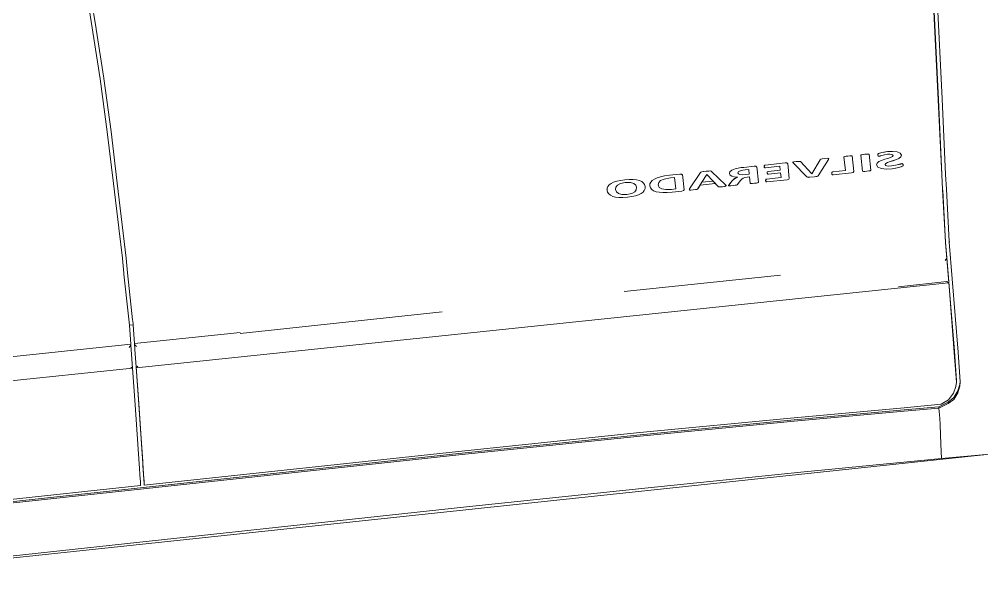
# Model space of a CAD drawing. Header units: millimetres. Extents: x 1010 to 1494, y -119 to 564.
# Drawn here: x 1393.437 to 1394.74, y 475.312 to 476.058 of the extents above; entities that cross this region are included whole.
import ezdxf

# ---------------------------------------------------------------- set-up
doc = ezdxf.new("R2010")
doc.units = ezdxf.units.MM
doc.layers.get('0').update_dxf_attribs({"lineweight": 9})
doc.layers.add('Edges', color=7, linetype='Continuous', lineweight=9)

# ---------------------------------------------------------------- blocks, each defined once
blk = doc.blocks.new('rs')
at = {"layer": 'Edges'}
for p, q in [((-37.84, 13.747), (-37.709, 16.341)), ((-37.47, 16.376), (-37.759, 10.568)), ((-37.84, 13.726), (-37.997, 10.567)), ((-37.84, 13.747), (-37.84, 13.726)), ((-37.997, 10.56), (-38.086, 7.144)), ((-37.997, 10.56), (-37.997, 10.567)), ((-37.847, 7.15), (-37.759, 10.568)), ((-90.992, 3.554), (-91.363, 10.028)), ((-91.128, 10.013), (-90.754, 3.533)), ((-91.12, 10.021), (-90.747, 3.518)), ((-38.086, 7.144), (-38.132, 3.822)), ((-37.847, 7.146), (-37.893, 3.835)), ((-37.847, 7.15), (-37.847, 7.146)), ((-38.132, 3.822), (-38.178, -0.993)), ((-37.922, 0.985), (-37.893, 3.822)), ((-37.893, 3.835), (-37.893, 3.822)), ((-90.705, -1.263), (-90.992, 3.554)), ((-90.754, 3.533), (-90.466, -1.232)), ((-90.747, 3.518), (-90.462, -1.255)), ((-37.94, -0.972), (-37.922, 0.967)), ((-37.922, 0.985), (-37.922, 0.967)), ((-87.96, 0.406), (-88.029, 0.271)), ((-88.029, 0.279), (-88.029, 0.271)), ((-88.029, 0.271), (-87.982, 0.154)), ((-87.982, 0.154), (-87.857, 0.071)), ((-87.776, 0.504), (-87.96, 0.406)), ((-87.857, 0.071), (-87.682, 0.01)), ((-87.501, 0.562), (-87.776, 0.504)), ((-87.279, -0.073), (-87.682, 0.01)), ((-87.682, 0.01), (-87.481, -0.036)), ((-87.165, 0.581), (-87.501, 0.562)), ((-87.5, 0.294), (-87.478, 0.34)), ((-87.452, 0.232), (-87.5, 0.294)), ((-87.478, 0.34), (-87.415, 0.378)), ((-87.327, 0.186), (-87.452, 0.232)), ((-87.415, 0.378), (-87.308, 0.402)), ((-87.148, 0.147), (-87.327, 0.186)), ((-87.308, 0.402), (-87.158, 0.411)), ((-86.811, 0.559), (-87.165, 0.581)), ((-86.983, 0.575), (-87.165, 0.581)), ((-87.158, 0.411), (-86.958, 0.399)), ((-86.945, 0.11), (-87.148, 0.147)), ((-86.811, 0.559), (-86.983, 0.575)), ((-86.958, 0.399), (-86.797, 0.375)), ((-86.742, 0.064), (-86.945, 0.11)), ((-86.589, 0.516), (-86.811, 0.559)), ((-86.67, 0.537), (-86.811, 0.559)), ((-86.797, 0.375), (-86.679, 0.349)), ((-86.574, 0.342), (-86.797, 0.375)), ((-86.564, 0.003), (-86.742, 0.064)), ((-86.679, 0.349), (-86.61, 0.337)), ((-86.589, 0.516), (-86.67, 0.537)), ((-86.61, 0.337), (-86.574, 0.342)), ((-86.54, 0.427), (-86.589, 0.516)), ((-86.562, 0.501), (-86.589, 0.516)), ((-86.574, 0.342), (-86.553, 0.357)), ((-86.438, -0.08), (-86.564, 0.003)), ((-86.551, 0.487), (-86.562, 0.501)), ((-86.54, 0.427), (-86.553, 0.357)), ((-86.553, 0.357), (-86.545, 0.385)), ((-86.543, 0.463), (-86.551, 0.487)), ((-86.545, 0.385), (-86.54, 0.427)), ((-86.541, 0.436), (-86.543, 0.463)), ((-86.541, 0.436), (-86.54, 0.427)), ((-85.99, 0.533), (-85.934, 0.559)), ((-85.977, 0.547), (-85.99, 0.533)), ((-85.99, -0.486), (-85.99, 0.543)), ((-85.934, 0.559), (-85.977, 0.547)), ((-85.728, 0.568), (-85.934, 0.559)), ((-85.854, 0.565), (-85.934, 0.559)), ((-85.728, 0.568), (-85.854, 0.565)), ((-85.728, 0.568), (-85.521, 0.559)), ((-85.6, 0.565), (-85.728, 0.568)), ((-85.521, 0.559), (-85.6, 0.565)), ((-85.465, 0.533), (-85.521, 0.559)), ((-85.478, 0.547), (-85.521, 0.559)), ((-85.465, 0.533), (-85.478, 0.547)), ((-85.465, -0.486), (-85.465, 0.544)), ((-84.89, 0.547), (-84.903, 0.533)), ((-84.903, -0.448), (-84.903, 0.544)), ((-84.766, 0.565), (-84.89, 0.547)), ((-84.847, 0.559), (-84.89, 0.547)), ((-84.766, 0.565), (-84.847, 0.559)), ((-84.64, 0.568), (-84.766, 0.565)), ((-84.766, 0.565), (-84.512, 0.565)), ((-84.512, 0.565), (-84.64, 0.568)), ((-84.389, 0.547), (-84.512, 0.565)), ((-84.432, 0.559), (-84.512, 0.565)), ((-84.389, 0.547), (-84.432, 0.559)), ((-84.376, 0.533), (-84.389, 0.547)), ((-84.376, -0.335), (-84.376, 0.545)), ((-83.305, 0.566), (-83.408, 0.529)), ((-83.388, 0.555), (-83.408, 0.529)), ((-83.408, 0.542), (-83.408, 0.529)), ((-83.408, 0.529), (-83.38, 0.481)), ((-83.388, 0.555), (-83.389, 0.568)), ((-83.305, 0.566), (-83.388, 0.555)), ((-83.38, 0.481), (-82.615, -0.476)), ((-83.136, 0.568), (-83.305, 0.566)), ((-82.994, 0.566), (-83.136, 0.568)), ((-82.876, 0.547), (-82.994, 0.566)), ((-82.915, 0.56), (-82.994, 0.566)), ((-82.876, 0.547), (-82.915, 0.56)), ((-82.854, 0.527), (-82.876, 0.547)), ((-82.226, -0.305), (-82.854, 0.527)), ((-82.226, -0.305), (-81.591, 0.546)), ((-81.611, 0.523), (-82.226, -0.305)), ((-81.895, -0.478), (-81.126, 0.48)), ((-81.591, 0.546), (-81.611, 0.523)), ((-81.591, 0.546), (-81.467, 0.566)), ((-81.549, 0.559), (-81.591, 0.546)), ((-81.467, 0.566), (-81.549, 0.559)), ((-81.319, 0.568), (-81.467, 0.566)), ((-81.176, 0.565), (-81.467, 0.566)), ((-81.176, 0.565), (-81.319, 0.568)), ((-81.176, 0.565), (-81.094, 0.526)), ((-81.107, 0.553), (-81.176, 0.565)), ((-81.126, 0.48), (-81.094, 0.526)), ((-81.107, 0.569), (-81.107, 0.553)), ((-81.094, 0.526), (-81.107, 0.553)), ((-81.095, 0.542), (-81.094, 0.526)), ((-80.724, 0.546), (-80.769, 0.493)), ((-80.769, -0.448), (-80.769, 0.509)), ((-80.613, 0.562), (-80.724, 0.546)), ((-79.329, 0.562), (-80.613, 0.562)), ((-80.248, 0.391), (-79.329, 0.391)), ((-80.248, 0.127), (-80.248, 0.391)), ((-79.473, 0.127), (-80.248, 0.127)), ((-79.415, 0.108), (-79.473, 0.127)), ((-79.44, 0.123), (-79.473, 0.127)), ((-79.415, 0.108), (-79.44, 0.123)), ((-79.415, -0.023), (-79.415, 0.108)), ((-79.401, 0.082), (-79.415, 0.108)), ((-79.415, -0.023), (-79.401, 0.003)), ((-79.395, 0.043), (-79.401, 0.082)), ((-79.401, 0.003), (-79.395, 0.043)), ((-79.395, 0.058), (-79.395, 0.043)), ((-79.297, 0.559), (-79.329, 0.562)), ((-79.329, 0.391), (-79.296, 0.395)), ((-79.258, 0.435), (-79.297, 0.559)), ((-79.273, 0.543), (-79.297, 0.559)), ((-79.258, 0.435), (-79.296, 0.395)), ((-79.296, 0.395), (-79.273, 0.409)), ((-79.258, 0.517), (-79.273, 0.543)), ((-79.273, 0.409), (-79.258, 0.435)), ((-79.253, 0.475), (-79.258, 0.517)), ((-79.258, 0.435), (-79.253, 0.475)), ((-79.253, 0.492), (-79.253, 0.475)), ((-78.736, 0.546), (-78.78, 0.493)), ((-78.78, -0.486), (-78.78, 0.51)), ((-78.625, 0.562), (-78.736, 0.546)), ((-77.958, 0.562), (-78.625, 0.562)), ((-78.258, 0.395), (-78.023, 0.395)), ((-78.258, 0.09), (-78.258, 0.395)), ((-77.991, 0.09), (-78.258, 0.09)), ((-78.023, 0.395), (-77.883, 0.393)), ((-77.795, 0.101), (-77.991, 0.09)), ((-77.791, 0.56), (-77.958, 0.562)), ((-77.883, 0.393), (-77.792, 0.386)), ((-77.657, 0.133), (-77.795, 0.101)), ((-77.792, 0.386), (-77.602, 0.334)), ((-77.392, 0.524), (-77.791, 0.56)), ((-77.672, 0.556), (-77.791, 0.56)), ((-77.392, 0.524), (-77.672, 0.556)), ((-77.572, 0.182), (-77.657, 0.133)), ((-77.602, 0.334), (-77.545, 0.245)), ((-77.545, 0.245), (-77.572, 0.182)), ((-77.503, -0.014), (-77.29, 0.028)), ((-77.18, 0.467), (-77.392, 0.524)), ((-77.29, 0.028), (-77.133, 0.088)), ((-77.048, 0.38), (-77.18, 0.467)), ((-77.133, 0.088), (-77.035, 0.169)), ((-77.003, 0.267), (-77.048, 0.38)), ((-77.035, 0.169), (-77.003, 0.267)), ((-77.003, 0.286), (-77.003, 0.267)), ((-75.89, 0.524), (-76.684, -0.433)), ((-75.919, -0.102), (-75.558, 0.357)), ((-75.89, 0.524), (-75.811, 0.56)), ((-75.863, 0.547), (-75.89, 0.524)), ((-75.811, 0.56), (-75.863, 0.547)), ((-75.552, 0.568), (-75.811, 0.56)), ((-75.715, 0.566), (-75.811, 0.56)), ((-75.552, 0.568), (-75.715, 0.566)), ((-75.558, 0.357), (-75.195, -0.102)), ((-75.552, 0.568), (-75.257, 0.56)), ((-75.365, 0.566), (-75.552, 0.568)), ((-75.257, 0.56), (-75.365, 0.566)), ((-75.172, 0.522), (-75.257, 0.56)), ((-75.2, 0.546), (-75.257, 0.56)), ((-75.172, 0.522), (-75.2, 0.546)), ((-74.375, -0.435), (-75.172, 0.522)), ((-73.969, 0.546), (-74.015, 0.493)), ((-74.015, -0.448), (-74.015, 0.518)), ((-73.86, 0.562), (-73.969, 0.546)), ((-73.199, 0.562), (-73.86, 0.562)), ((-73.493, 0.391), (-73.229, 0.391)), ((-73.493, -0.342), (-73.493, 0.391)), ((-73.229, 0.391), (-72.839, 0.363)), ((-72.881, 0.555), (-73.199, 0.562)), ((-72.614, 0.529), (-72.881, 0.555)), ((-72.839, 0.363), (-72.597, 0.288)), ((-72.394, 0.487), (-72.614, 0.529)), ((-72.597, 0.288), (-72.46, 0.173)), ((-72.417, 0.032), (-72.466, -0.132)), ((-72.46, 0.173), (-72.417, 0.032)), ((-72.21, 0.428), (-72.394, 0.487)), ((-72.066, 0.355), (-72.21, 0.428)), ((-71.96, 0.265), (-72.066, 0.355)), ((-71.896, 0.16), (-71.96, 0.265)), ((-71.899, -0.099), (-71.874, 0.039)), ((-71.874, 0.039), (-71.896, 0.16)), ((-71.875, 0.065), (-71.874, 0.039)), ((-71.549, 0.14), (-71.569, 0.016)), ((-71.569, 0.042), (-71.569, 0.016)), ((-71.569, 0.016), (-71.55, -0.116)), ((-71.49, 0.252), (-71.549, 0.14)), ((-71.39, 0.349), (-71.49, 0.252)), ((-71.252, 0.429), (-71.39, 0.349)), ((-71.076, 0.494), (-71.252, 0.429)), ((-70.863, 0.542), (-71.076, 0.494)), ((-71.019, 0.028), (-70.986, 0.172)), ((-70.987, -0.131), (-71.019, 0.028)), ((-70.986, 0.172), (-70.873, 0.29)), ((-70.873, 0.29), (-70.664, 0.372)), ((-70.613, 0.572), (-70.863, 0.542)), ((-70.664, 0.372), (-70.343, 0.402)), ((-70.325, 0.581), (-70.613, 0.572)), ((-70.343, 0.402), (-70.025, 0.375)), ((-70.05, 0.573), (-70.325, 0.581)), ((-69.809, 0.549), (-70.05, 0.573)), ((-70.025, 0.375), (-69.822, 0.298)), ((-69.822, 0.298), (-69.714, 0.179)), ((-69.603, 0.507), (-69.809, 0.549)), ((-69.714, 0.179), (-69.682, 0.025)), ((-69.682, 0.025), (-69.714, -0.122)), ((-69.435, 0.448), (-69.603, 0.507)), ((-69.304, 0.372), (-69.435, 0.448)), ((-69.209, 0.278), (-69.304, 0.372)), ((-69.151, 0.166), (-69.209, 0.278)), ((-69.131, 0.035), (-69.151, 0.166)), ((-69.151, -0.092), (-69.131, 0.035)), ((-69.131, 0.065), (-69.131, 0.035)), ((-88.057, -0.289), (-88.074, -0.361)), ((-88.07, -0.318), (-88.074, -0.352)), ((-88.074, -0.352), (-88.074, -0.361)), ((-88.027, -0.45), (-88.074, -0.361)), ((-88.074, -0.361), (-88.063, -0.419)), ((-88.057, -0.289), (-88.07, -0.318)), ((-88.063, -0.419), (-88.027, -0.45)), ((-88.032, -0.273), (-88.057, -0.289)), ((-87.597, -0.344), (-88.057, -0.289)), ((-88.057, -0.289), (-87.789, -0.314)), ((-87.998, -0.269), (-88.032, -0.273)), ((-87.789, -0.314), (-88.032, -0.273)), ((-88.027, -0.45), (-87.795, -0.504)), ((-88.027, -0.45), (-87.942, -0.476)), ((-87.919, -0.283), (-87.998, -0.269)), ((-87.942, -0.476), (-87.795, -0.504)), ((-87.789, -0.314), (-87.919, -0.283)), ((-87.795, -0.504), (-87.344, -0.535)), ((-87.795, -0.504), (-87.593, -0.525)), ((-87.597, -0.344), (-87.789, -0.314)), ((-87.341, -0.358), (-87.597, -0.344)), ((-87.593, -0.525), (-87.344, -0.535)), ((-87.481, -0.036), (-87.279, -0.073)), ((-87.344, -0.535), (-86.974, -0.514)), ((-87.17, -0.348), (-87.341, -0.358)), ((-87.279, -0.073), (-87.105, -0.112)), ((-87.042, -0.321), (-87.17, -0.348)), ((-87.105, -0.112), (-86.98, -0.158)), ((-86.961, -0.278), (-87.042, -0.321)), ((-86.98, -0.158), (-86.932, -0.221)), ((-86.974, -0.514), (-86.672, -0.449)), ((-86.932, -0.221), (-86.961, -0.278)), ((-86.672, -0.449), (-86.466, -0.342)), ((-86.466, -0.342), (-86.391, -0.193)), ((-86.391, -0.193), (-86.438, -0.08)), ((-86.391, -0.183), (-86.391, -0.193)), ((-85.99, -0.486), (-85.977, -0.502)), ((-85.855, -0.52), (-85.977, -0.502)), ((-85.977, -0.502), (-85.936, -0.512)), ((-85.936, -0.512), (-85.855, -0.52)), ((-85.855, -0.52), (-85.728, -0.521)), ((-85.728, -0.521), (-85.6, -0.52)), ((-85.478, -0.502), (-85.6, -0.52)), ((-85.6, -0.52), (-85.521, -0.512)), ((-85.521, -0.512), (-85.478, -0.502)), ((-85.478, -0.502), (-85.465, -0.486)), ((-84.903, -0.448), (-84.857, -0.501)), ((-84.857, -0.501), (-84.748, -0.517)), ((-84.748, -0.517), (-83.568, -0.517)), ((-83.568, -0.335), (-84.376, -0.335)), ((-83.568, -0.335), (-83.508, -0.355)), ((-83.532, -0.34), (-83.568, -0.335)), ((-83.568, -0.517), (-83.532, -0.511)), ((-83.508, -0.355), (-83.532, -0.34)), ((-83.488, -0.425), (-83.532, -0.511)), ((-83.532, -0.511), (-83.508, -0.495)), ((-83.488, -0.425), (-83.508, -0.355)), ((-83.493, -0.383), (-83.508, -0.355)), ((-83.508, -0.495), (-83.493, -0.466)), ((-83.488, -0.412), (-83.493, -0.383)), ((-83.493, -0.466), (-83.488, -0.425)), ((-83.488, -0.412), (-83.488, -0.425)), ((-82.465, -0.52), (-82.615, -0.476)), ((-82.615, -0.476), (-82.598, -0.494)), ((-82.598, -0.494), (-82.572, -0.505)), ((-82.572, -0.505), (-82.53, -0.514)), ((-82.53, -0.514), (-82.465, -0.52)), ((-82.465, -0.52), (-82.369, -0.521)), ((-82.071, -0.521), (-82.369, -0.521)), ((-82.226, -0.305), (-82.226, -0.292)), ((-81.915, -0.483), (-82.071, -0.521)), ((-82.071, -0.521), (-81.973, -0.515)), ((-81.973, -0.515), (-81.921, -0.501)), ((-81.921, -0.501), (-81.895, -0.478)), ((-81.895, -0.478), (-81.915, -0.483)), ((-80.769, -0.448), (-80.724, -0.501)), ((-80.724, -0.501), (-80.615, -0.517)), ((-80.615, -0.517), (-79.322, -0.517)), ((-80.248, -0.04), (-79.473, -0.04)), ((-80.248, -0.344), (-80.248, -0.04)), ((-79.322, -0.344), (-80.248, -0.344)), ((-79.415, -0.023), (-79.473, -0.04)), ((-79.473, -0.04), (-79.44, -0.036)), ((-79.44, -0.036), (-79.415, -0.023)), ((-79.244, -0.43), (-79.322, -0.344)), ((-79.289, -0.348), (-79.322, -0.344)), ((-79.322, -0.517), (-79.29, -0.512)), ((-79.244, -0.43), (-79.29, -0.512)), ((-79.29, -0.512), (-79.264, -0.498)), ((-79.264, -0.364), (-79.289, -0.348)), ((-79.25, -0.39), (-79.264, -0.364)), ((-79.264, -0.498), (-79.25, -0.471)), ((-79.244, -0.416), (-79.25, -0.39)), ((-79.25, -0.471), (-79.244, -0.43)), ((-79.244, -0.416), (-79.244, -0.43)), ((-78.78, -0.486), (-78.767, -0.502)), ((-78.767, -0.502), (-78.646, -0.52)), ((-78.767, -0.502), (-78.727, -0.512)), ((-78.727, -0.512), (-78.646, -0.52)), ((-78.646, -0.52), (-78.52, -0.521)), ((-78.52, -0.521), (-78.393, -0.52)), ((-78.393, -0.52), (-78.271, -0.502)), ((-78.393, -0.52), (-78.314, -0.512)), ((-78.314, -0.512), (-78.271, -0.502)), ((-78.271, -0.502), (-78.258, -0.486)), ((-78.258, -0.075), (-78.095, -0.075)), ((-78.258, -0.486), (-78.258, -0.075)), ((-78.095, -0.075), (-77.947, -0.085)), ((-77.947, -0.085), (-77.834, -0.118)), ((-77.834, -0.118), (-77.745, -0.171)), ((-77.745, -0.171), (-77.663, -0.243)), ((-77.663, -0.243), (-77.411, -0.502)), ((-77.663, -0.243), (-77.431, -0.485)), ((-77.394, -0.041), (-77.503, -0.014)), ((-77.431, -0.485), (-77.411, -0.502)), ((-77.291, -0.52), (-77.411, -0.502)), ((-77.411, -0.502), (-77.371, -0.514)), ((-77.214, -0.137), (-77.394, -0.041)), ((-77.299, -0.082), (-77.394, -0.041)), ((-77.371, -0.514), (-77.291, -0.52)), ((-77.214, -0.137), (-77.299, -0.082)), ((-77.291, -0.52), (-77.159, -0.521)), ((-77.136, -0.206), (-77.214, -0.137)), ((-77.159, -0.521), (-77.002, -0.52)), ((-76.878, -0.465), (-77.136, -0.206)), ((-76.918, -0.419), (-77.136, -0.206)), ((-76.877, -0.504), (-77.002, -0.52)), ((-77.002, -0.52), (-76.914, -0.514)), ((-76.878, -0.465), (-76.918, -0.419)), ((-76.914, -0.514), (-76.877, -0.504)), ((-76.877, -0.504), (-76.878, -0.465)), ((-76.868, -0.488), (-76.878, -0.465)), ((-76.877, -0.504), (-76.868, -0.488)), ((-76.868, -0.471), (-76.868, -0.488)), ((-76.713, -0.462), (-76.712, -0.479)), ((-76.684, -0.433), (-76.712, -0.479)), ((-76.712, -0.479), (-76.7, -0.507)), ((-76.628, -0.52), (-76.712, -0.479)), ((-76.7, -0.489), (-76.7, -0.507)), ((-76.7, -0.507), (-76.628, -0.52)), ((-76.628, -0.52), (-76.485, -0.521)), ((-76.485, -0.521), (-76.345, -0.52)), ((-76.345, -0.52), (-76.265, -0.514)), ((-76.265, -0.514), (-76.223, -0.501)), ((-75.919, -0.102), (-76.223, -0.501)), ((-76.223, -0.501), (-76.201, -0.482)), ((-76.201, -0.482), (-75.919, -0.102)), ((-76.201, -0.482), (-76.04, -0.27)), ((-75.919, -0.102), (-76.04, -0.27)), ((-76.04, -0.27), (-76.04, -0.261)), ((-76.04, -0.27), (-75.068, -0.27)), ((-75.195, -0.102), (-75.919, -0.102)), ((-75.195, -0.102), (-75.068, -0.27)), ((-75.195, -0.102), (-74.879, -0.505)), ((-75.068, -0.27), (-75.068, -0.264)), ((-75.068, -0.27), (-74.9, -0.488)), ((-74.9, -0.488), (-74.879, -0.505)), ((-74.879, -0.505), (-74.838, -0.515)), ((-74.838, -0.515), (-74.751, -0.521)), ((-74.751, -0.521), (-74.593, -0.521)), ((-74.593, -0.521), (-74.439, -0.52)), ((-74.345, -0.482), (-74.439, -0.52)), ((-74.439, -0.52), (-74.361, -0.508)), ((-74.345, -0.482), (-74.375, -0.435)), ((-74.361, -0.508), (-74.345, -0.482)), ((-74.361, -0.508), (-74.361, -0.489)), ((-74.346, -0.462), (-74.345, -0.482)), ((-74.015, -0.448), (-73.971, -0.501)), ((-73.971, -0.501), (-73.86, -0.517)), ((-73.86, -0.517), (-73.245, -0.517)), ((-73.22, -0.342), (-73.493, -0.342)), ((-73.245, -0.517), (-72.925, -0.508)), ((-72.859, -0.319), (-73.22, -0.342)), ((-72.925, -0.508), (-72.655, -0.485)), ((-72.613, -0.249), (-72.859, -0.319)), ((-72.655, -0.485), (-72.426, -0.445)), ((-72.466, -0.132), (-72.613, -0.249)), ((-72.426, -0.445), (-72.233, -0.387)), ((-72.233, -0.387), (-72.08, -0.311)), ((-72.08, -0.311), (-71.968, -0.216)), ((-71.968, -0.216), (-71.899, -0.099)), ((-71.55, -0.116), (-71.494, -0.23)), ((-71.494, -0.23), (-71.402, -0.325)), ((-71.402, -0.325), (-71.271, -0.401)), ((-71.271, -0.401), (-71.102, -0.461)), ((-71.102, -0.461), (-70.898, -0.502)), ((-70.879, -0.252), (-70.987, -0.131)), ((-70.898, -0.502), (-70.654, -0.527)), ((-70.677, -0.328), (-70.879, -0.252)), ((-70.358, -0.354), (-70.677, -0.328)), ((-70.654, -0.527), (-70.374, -0.535)), ((-70.374, -0.535), (-70.087, -0.525)), ((-70.035, -0.324), (-70.358, -0.354)), ((-70.087, -0.525), (-69.836, -0.497)), ((-69.826, -0.243), (-70.035, -0.324)), ((-69.836, -0.497), (-69.623, -0.449)), ((-69.714, -0.122), (-69.826, -0.243)), ((-69.623, -0.449), (-69.448, -0.384)), ((-69.448, -0.384), (-69.309, -0.302)), ((-69.309, -0.302), (-69.212, -0.204)), ((-69.212, -0.204), (-69.151, -0.092)), ((-38.178, -0.993), (-38.174, -1.934)), ((-37.94, -0.972), (-37.94, -0.984)), ((-37.94, -0.984), (-37.94, -0.992)), ((-37.935, -1.934), (-37.94, -0.992)), ((-90.653, -2.21), (-90.705, -1.263)), ((-90.416, -2.168), (-90.466, -1.232)), ((-90.462, -1.255), (-90.41, -2.206)), ((-90.66, -2.157), (-90.659, -2.174)), ((-90.659, -2.174), (-90.657, -2.208)), ((-90.653, -2.21), (-90.479, -5.537)), ((-90.413, -2.253), (-90.416, -2.168)), ((-90.238, -5.587), (-90.413, -2.253)), ((-90.41, -2.206), (-90.237, -5.534)), ((-38.172, -4.955), (-38.174, -1.934)), ((-37.935, -1.934), (-37.936, -1.944)), ((-37.935, -1.988), (-37.936, -1.944)), ((-37.933, -5.263), (-37.935, -1.988)), ((-38.172, -4.955), (-38.171, -5.031)), ((-38.171, -5.031), (-38.172, -5.207)), ((-38.172, -5.256), (-38.172, -5.207)), ((-38.172, -5.256), (-38.171, -5.264)), ((-38.171, -5.264), (-37.933, -5.263)), ((-38.171, -5.264), (-38.171, -5.277)), ((-38.13, -6.468), (-38.171, -5.277)), ((-37.933, -5.263), (-37.891, -6.468)), ((-37.933, -5.263), (-37.933, -5.267)), ((-90.485, -5.537), (-90.482, -5.58)), ((-90.477, -5.58), (-90.479, -5.537)), ((-90.477, -5.58), (-90.286, -12.611)), ((-90.053, -12.538), (-90.238, -5.587)), ((-90.237, -5.534), (-90.234, -5.577)), ((-90.208, -6.532), (-90.234, -5.577)), ((-90.166, -8.093), (-90.208, -6.532)), ((-90.208, -6.532), (-90.202, -6.589)), ((-90.083, -6.725), (-90.202, -6.589)), ((-79.554, -6.519), (-79.551, -6.519)), ((-79.551, -6.519), (-69.527, -6.506)), ((-44.904, -6.539), (-57.846, -6.555)), ((-44.904, -6.477), (-38.13, -6.468)), ((-38.239, -6.667), (-38.131, -6.53)), ((-38.129, -6.468), (-38.131, -6.53)), ((-38.117, -6.831), (-38.13, -6.468)), ((-38.13, -6.468), (-38.129, -6.468)), ((-38.129, -6.468), (-38.117, -6.831)), ((-37.891, -6.468), (-37.892, -6.53)), ((-37.892, -6.53), (-37.775, -6.667)), ((-37.892, -6.53), (-37.84, -8.003)), ((10.683, -6.409), (-37.891, -6.468)), ((-38.079, -7.943), (-38.117, -6.831)), ((-38.079, -8.005), (-38.195, -7.924)), ((-38.079, -7.943), (-38.079, -8.005)), ((-37.995, -10.346), (-38.079, -7.946)), ((-37.994, -10.29), (-38.079, -7.946)), ((10.635, -7.869), (-37.838, -8.003)), ((-37.732, -7.923), (-37.838, -8.003)), ((-90.161, -8.093), (-90.166, -8.093)), ((-90.166, -8.093), (-90.159, -8.15)), ((-90.044, -12.604), (-90.166, -8.093)), ((-38.079, -8.005), (-90.159, -8.15)), ((-90.159, -8.15), (-90.047, -8.065)), ((-86.955, -8.059), (-90.047, -8.065)), ((-37.838, -8.003), (-37.84, -8.003)), ((-37.838, -8.003), (-37.756, -10.346)), ((-37.995, -10.346), (-37.848, -14.119)), ((-37.994, -10.29), (-37.92, -12.217)), ((-37.756, -10.346), (-37.611, -14.119)), ((-37.92, -12.217), (-37.848, -14.015)), ((-90.212, -14.516), (-90.286, -12.611)), ((-90.053, -12.538), (-89.981, -14.423)), ((-89.969, -14.511), (-90.044, -12.604)), ((-37.848, -14.015), (-37.837, -14.261)), ((-90.214, -14.472), (-90.168, -14.678)), ((-90.155, -14.789), (-90.212, -14.516)), ((-90.168, -14.678), (-90.005, -15.066)), ((-89.969, -14.511), (-89.981, -14.423)), ((-89.901, -14.783), (-89.969, -14.511)), ((-37.837, -14.395), (-37.848, -14.119)), ((-37.798, -15.137), (-37.837, -14.261)), ((-37.837, -14.395), (-37.818, -14.827)), ((-37.598, -14.395), (-37.611, -14.119)), ((-37.579, -14.827), (-37.598, -14.395)), ((-89.991, -15.186), (-90.155, -14.789)), ((-90.005, -15.066), (-89.706, -15.464)), ((-89.69, -15.582), (-89.991, -15.186)), ((-89.716, -15.18), (-89.901, -14.783)), ((-89.348, -15.578), (-89.716, -15.18)), ((-37.798, -15.274), (-37.818, -14.827)), ((-37.798, -15.137), (-37.786, -15.409)), ((-37.792, -15.409), (-37.798, -15.274)), ((-37.559, -15.274), (-37.579, -14.827)), ((-37.549, -15.514), (-37.559, -15.274)), ((-89.706, -15.464), (-89.308, -15.71)), ((-89.297, -15.807), (-89.69, -15.582)), ((-88.852, -15.799), (-89.348, -15.578)), ((-89.308, -15.71), (-88.696, -15.956)), ((-88.69, -16.034), (-89.297, -15.807)), ((-86.477, -15.773), (-88.852, -15.799)), ((-86.473, -15.912), (-88.696, -15.956)), ((-79.436, -15.661), (-86.477, -15.773)), ((-79.436, -15.799), (-86.473, -15.912)), ((-86.468, -15.989), (-79.43, -15.877)), ((-69.566, -15.552), (-79.436, -15.661)), ((-69.57, -15.691), (-79.436, -15.799)), ((-79.43, -15.877), (-69.564, -15.769)), ((-57.932, -15.651), (-69.57, -15.691)), ((-57.929, -15.51), (-69.566, -15.552)), ((-69.564, -15.769), (-57.929, -15.729)), ((6.904, -15.654), (-57.932, -15.651)), ((-57.929, -15.51), (-37.788, -15.514)), ((6.908, -15.735), (-57.929, -15.729)), ((-37.792, -15.409), (-37.786, -15.409)), ((-37.792, -15.409), (-37.788, -15.514)), ((-37.786, -15.409), (-37.788, -15.514)), ((6.936, -15.516), (-37.549, -15.514)), ((-88.696, -15.956), (-88.69, -16.034)), ((-88.69, -16.034), (-86.468, -15.989)), ((-88.666, -16.678), (-88.69, -16.034)), ((-88.666, -16.678), (-88.649, -17.11)), ((-88.649, -17.11), (-88.571, -18.327)), ((-88.571, -18.327), (-88.506, -19.25)), ((9.235, -19.19), (-92.409, -19.3)), ((-91.341, -19.284), (-88.506, -19.25)), ((-88.506, -19.25), (-79.493, -19.163)), ((-79.493, -19.163), (-69.711, -19.103)), ((-69.711, -19.103), (-58.062, -19.077)), ((-4.626, -19.119), (-58.062, -19.077))]:
    blk.add_line(p, q, dxfattribs=at)

msp = doc.modelspace()

# ---------------------------------------------------------------- block references
at = {"xscale": -0.02122798653101838, "yscale": 0.02122798653101838, "zscale": 0.02122798653101838, "rotation": 6.132429676430879}
msp.add_blockref('rs', (1392.77352, 475.66905), dxfattribs=at)

doc.saveas('drawing.dxf')
